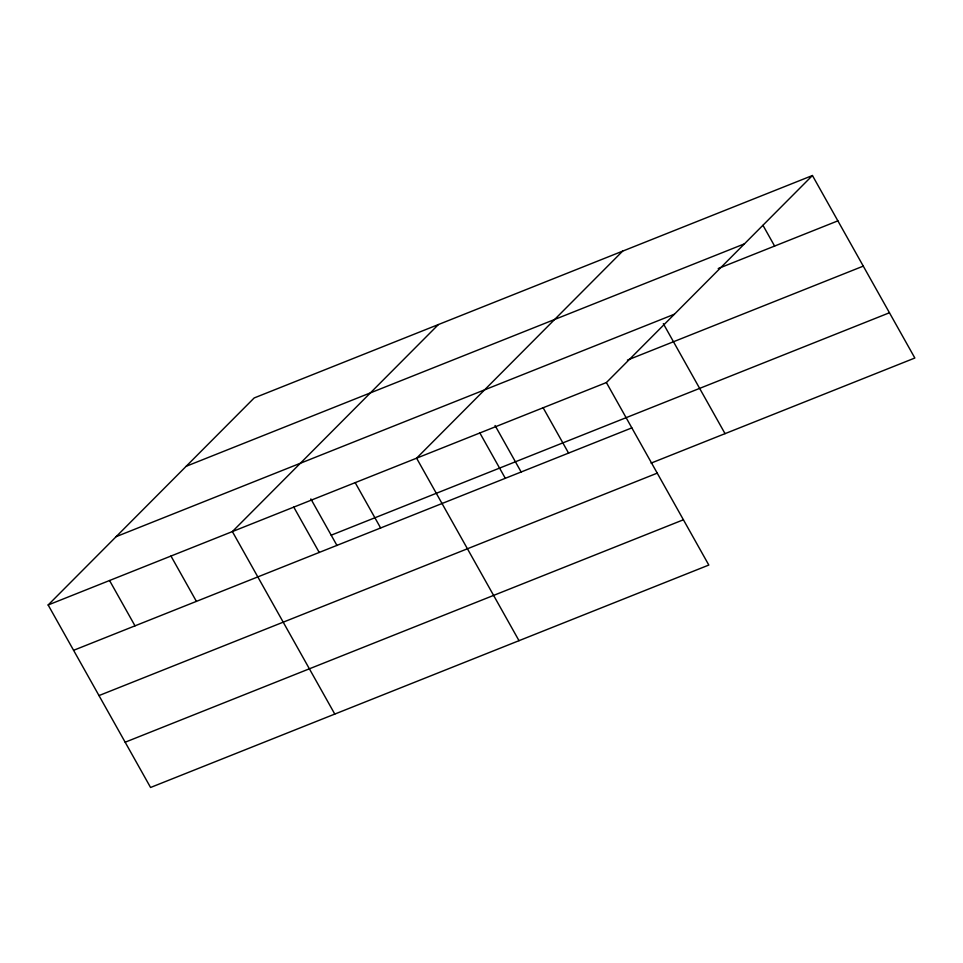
<?xml version="1.0" encoding="UTF-8"?>
<svg xmlns="http://www.w3.org/2000/svg" width="963" height="963" viewBox="0 0 963 963"><rect width="100%" height="100%" fill="white"/><g stroke="black" fill="none" stroke-linecap="round" stroke-linejoin="round"><path stroke-width="1.44" d="M812.435 175.519L606.401 382.552L708.816 565.052L150.565 787.481L48.15 604.981L254.184 397.948L812.435 175.519L914.85 358.019L651.072 463.119M438.406 324.555L232.372 531.576L334.787 714.077M622.628 251.15L416.594 458.183L519.009 640.672M186.196 466.273L744.447 243.844M718.217 268.533L837.882 220.852M116.138 536.656L674.389 314.227M627.419 360.102L863.281 266.125M48.15 604.981L606.401 382.552M331.2 535.187L889.451 312.758M73.585 650.314L631.836 427.885M98.996 695.575L657.235 473.146M125.166 742.208L683.405 519.779M762.985 225.342L774.613 246.071M663.314 323.64L725.043 433.651M543.132 407.758L568.567 453.091M495.066 425.514L521.224 472.135M479.863 432.965L505.298 478.298M355.191 482.644L380.626 527.977M310.844 498.918L337.002 545.527M293.775 507.116L319.222 552.449M170.969 556.048L196.404 601.381M109.553 580.508L135.001 625.842"/></g></svg>
